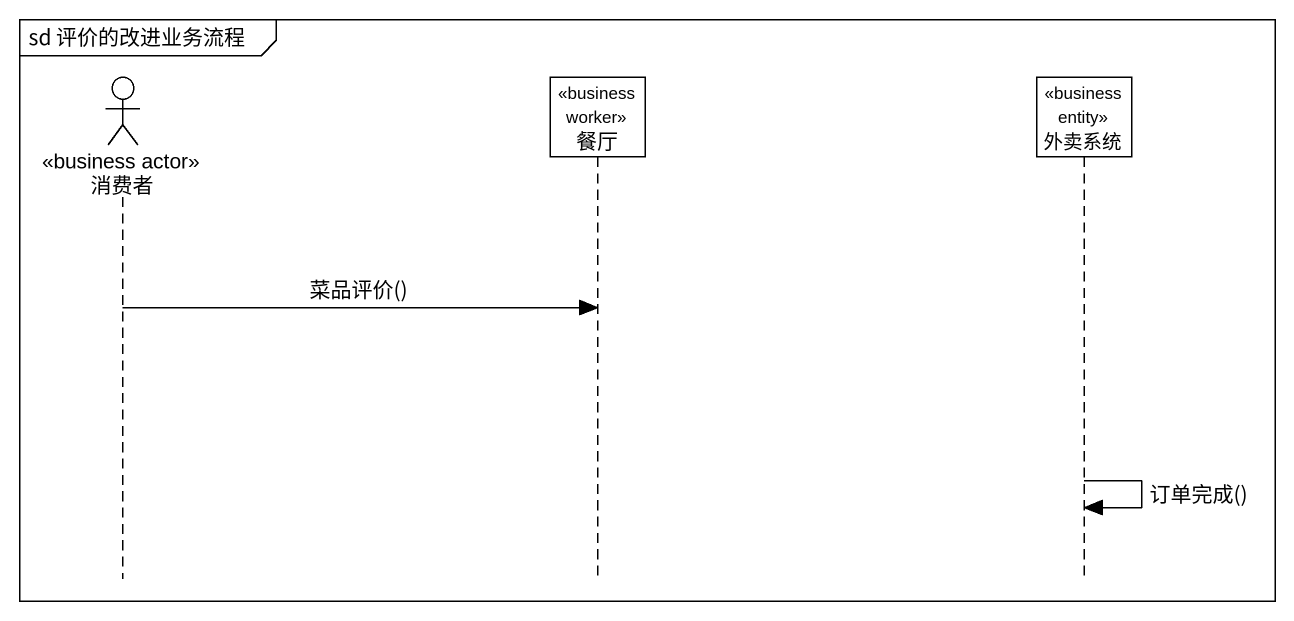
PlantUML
@startuml
mainframe sd 评价的改进业务流程
hide footbox
actor 消费者 <<business actor>>
participant 餐厅 <<business worker>>
participant 外卖系统 <<business entity>>

消费者 -> 餐厅 : 菜品评价()
外卖系统 -> 外卖系统 : 订单完成()
@enduml
